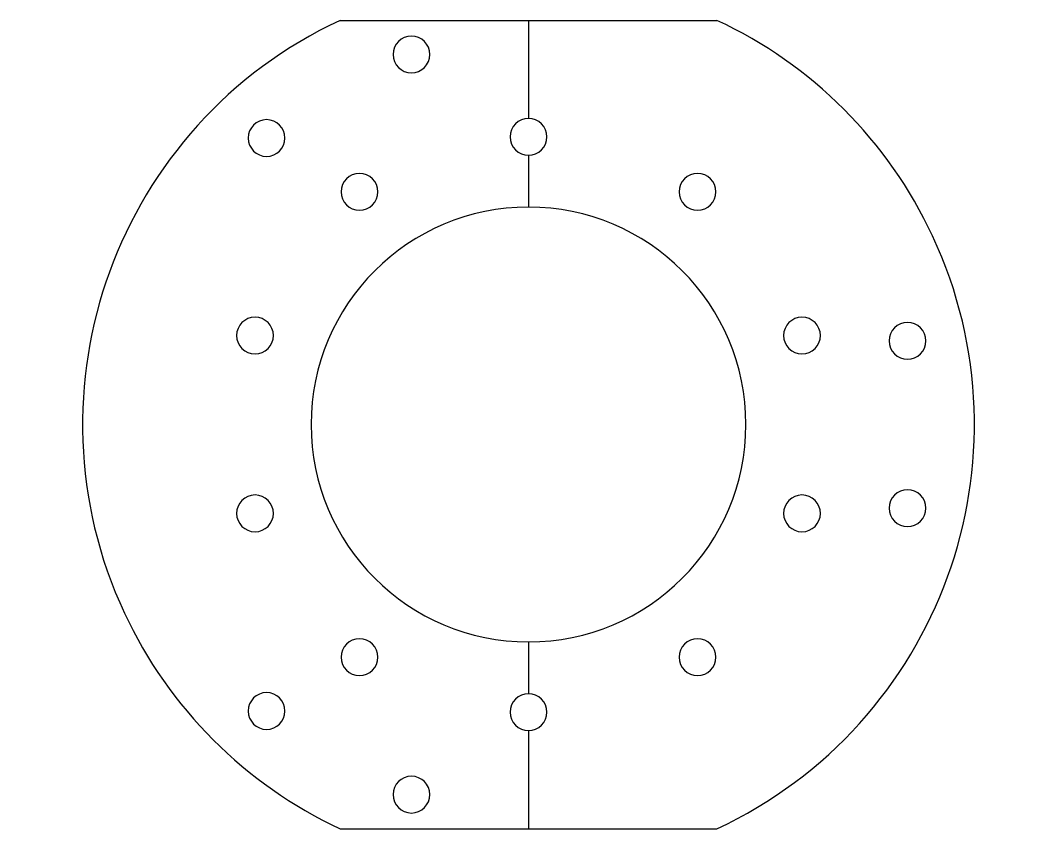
# Model space of a CAD drawing. Header units: inches. Extents: x 119 to 301, y 90 to 235.
import ezdxf

# ---------------------------------------------------------------- set-up
doc = ezdxf.new("R2010")
doc.units = ezdxf.units.IN
doc.header["$MEASUREMENT"] = 0

# ---------------------------------------------------------------- blocks, each defined once
blk = doc.blocks.new('block 3')
at = {"color": 7, "lineweight": 25, "true_color": 0xffffff}
blk.add_lwpolyline([(210, 235.23), (210, 217.63)], dxfattribs=at)
blk = doc.blocks.new('block 4')
at = {"color": 7, "lineweight": 25, "true_color": 0xffffff}
blk.add_lwpolyline([(176.18, 235.23), (210, 235.23)], dxfattribs=at)
blk = doc.blocks.new('block 5')
at = {"color": 7, "lineweight": 25, "true_color": 0xffffff}
blk.add_open_spline([(176.18, 235.23), (136.14, 216.56), (118.82, 168.95), (137.5, 128.91), (145.45, 111.88), (159.14, 98.18), (176.18, 90.23)], degree=3, knots=[0, 0, 0, 0, 1, 1, 1, 2, 2, 2, 2], dxfattribs=at)
blk = doc.blocks.new('block 6')
at = {"color": 7, "lineweight": 25, "true_color": 0xffffff}
blk.add_lwpolyline([(176.18, 90.23), (210, 90.23)], dxfattribs=at)
blk = doc.blocks.new('block 7')
at = {"color": 7, "lineweight": 25, "true_color": 0xffffff}
blk.add_lwpolyline([(210, 107.83), (210, 90.23)], dxfattribs=at)
blk = doc.blocks.new('block 8')
at = {"color": 7, "lineweight": 25, "true_color": 0xffffff}
blk.add_open_spline([(210, 114.43), (208.18, 114.43), (206.7, 112.96), (206.7, 111.13), (206.7, 109.31), (208.18, 107.83), (210, 107.83)], degree=3, knots=[0, 0, 0, 0, 1, 1, 1, 2, 2, 2, 2], dxfattribs=at)
blk = doc.blocks.new('block 9')
at = {"color": 7, "lineweight": 25, "true_color": 0xffffff}
blk.add_open_spline([(210, 201.73), (188.46, 201.73), (171, 184.27), (171, 162.73), (171, 141.19), (188.46, 123.73), (210, 123.73)], degree=3, knots=[0, 0, 0, 0, 1, 1, 1, 2, 2, 2, 2], dxfattribs=at)
blk = doc.blocks.new('block 10')
at = {"color": 7, "lineweight": 25, "true_color": 0xffffff}
blk.add_lwpolyline([(210, 211.03), (210, 201.73)], dxfattribs=at)
blk = doc.blocks.new('block 11')
at = {"color": 7, "lineweight": 25, "true_color": 0xffffff}
blk.add_open_spline([(210, 217.63), (208.18, 217.63), (206.7, 216.16), (206.7, 214.33), (206.7, 212.51), (208.18, 211.03), (210, 211.03)], degree=3, knots=[0, 0, 0, 0, 1, 1, 1, 2, 2, 2, 2], dxfattribs=at)
blk = doc.blocks.new('block 12')
at = {"color": 7, "lineweight": 25, "true_color": 0xffffff}
blk.add_open_spline([(159.71, 214.12), (159.71, 215.95), (161.19, 217.42), (163.01, 217.42), (164.83, 217.42), (166.31, 215.95), (166.31, 214.12), (166.31, 212.3), (164.83, 210.82), (163.01, 210.82), (161.19, 210.82), (159.71, 212.3), (159.71, 214.12), (159.71, 214.12), (159.71, 214.12), (159.71, 214.12)], degree=3, knots=[0, 0, 0, 0, 1, 1, 1, 2, 2, 2, 3, 3, 3, 4, 4, 4, 5, 5, 5, 5], dxfattribs=at)
blk = doc.blocks.new('block 13')
at = {"color": 7, "lineweight": 25, "true_color": 0xffffff}
blk.add_open_spline([(185.69, 229.12), (185.69, 230.95), (187.17, 232.42), (188.99, 232.42), (190.81, 232.42), (192.29, 230.95), (192.29, 229.12), (192.29, 227.3), (190.81, 225.82), (188.99, 225.82), (187.17, 225.82), (185.69, 227.3), (185.69, 229.12), (185.69, 229.12), (185.69, 229.12), (185.69, 229.12)], degree=3, knots=[0, 0, 0, 0, 1, 1, 1, 2, 2, 2, 3, 3, 3, 4, 4, 4, 5, 5, 5, 5], dxfattribs=at)
blk = doc.blocks.new('block 14')
at = {"color": 7, "lineweight": 25, "true_color": 0xffffff}
blk.add_open_spline([(185.69, 96.34), (185.69, 98.17), (187.17, 99.64), (188.99, 99.64), (190.81, 99.64), (192.29, 98.17), (192.29, 96.34), (192.29, 94.52), (190.81, 93.04), (188.99, 93.04), (187.17, 93.04), (185.69, 94.52), (185.69, 96.34), (185.69, 96.34), (185.69, 96.34), (185.69, 96.34)], degree=3, knots=[0, 0, 0, 0, 1, 1, 1, 2, 2, 2, 3, 3, 3, 4, 4, 4, 5, 5, 5, 5], dxfattribs=at)
blk = doc.blocks.new('block 15')
at = {"color": 7, "lineweight": 25, "true_color": 0xffffff}
blk.add_open_spline([(159.71, 111.34), (159.71, 113.17), (161.19, 114.64), (163.01, 114.64), (164.83, 114.64), (166.31, 113.17), (166.31, 111.34), (166.31, 109.52), (164.83, 108.04), (163.01, 108.04), (161.19, 108.04), (159.71, 109.52), (159.71, 111.34), (159.71, 111.34), (159.71, 111.34), (159.71, 111.34)], degree=3, knots=[0, 0, 0, 0, 1, 1, 1, 2, 2, 2, 3, 3, 3, 4, 4, 4, 5, 5, 5, 5], dxfattribs=at)
blk = doc.blocks.new('block 16')
at = {"color": 7, "lineweight": 25, "true_color": 0xffffff}
blk.add_open_spline([(176.37, 120.99), (176.37, 122.81), (177.85, 124.29), (179.67, 124.29), (181.49, 124.29), (182.97, 122.81), (182.97, 120.99), (182.97, 119.17), (181.49, 117.69), (179.67, 117.69), (177.85, 117.69), (176.37, 119.17), (176.37, 120.99), (176.37, 120.99), (176.37, 120.99), (176.37, 120.99)], degree=3, knots=[0, 0, 0, 0, 1, 1, 1, 2, 2, 2, 3, 3, 3, 4, 4, 4, 5, 5, 5, 5], dxfattribs=at)
blk = doc.blocks.new('block 17')
at = {"color": 7, "lineweight": 25, "true_color": 0xffffff}
blk.add_open_spline([(157.63, 146.79), (157.63, 148.61), (159.1, 150.09), (160.93, 150.09), (162.75, 150.09), (164.23, 148.61), (164.23, 146.79), (164.23, 144.97), (162.75, 143.49), (160.93, 143.49), (159.1, 143.49), (157.63, 144.97), (157.63, 146.79), (157.63, 146.79), (157.63, 146.79), (157.63, 146.79)], degree=3, knots=[0, 0, 0, 0, 1, 1, 1, 2, 2, 2, 3, 3, 3, 4, 4, 4, 5, 5, 5, 5], dxfattribs=at)
blk = doc.blocks.new('block 18')
at = {"color": 7, "lineweight": 25, "true_color": 0xffffff}
blk.add_open_spline([(157.63, 178.68), (157.63, 180.5), (159.1, 181.98), (160.93, 181.98), (162.75, 181.98), (164.23, 180.5), (164.23, 178.68), (164.23, 176.86), (162.75, 175.38), (160.93, 175.38), (159.1, 175.38), (157.63, 176.86), (157.63, 178.68), (157.63, 178.68), (157.63, 178.68), (157.63, 178.68)], degree=3, knots=[0, 0, 0, 0, 1, 1, 1, 2, 2, 2, 3, 3, 3, 4, 4, 4, 5, 5, 5, 5], dxfattribs=at)
blk = doc.blocks.new('block 19')
at = {"color": 7, "lineweight": 25, "true_color": 0xffffff}
blk.add_open_spline([(176.37, 204.48), (176.37, 206.3), (177.85, 207.78), (179.67, 207.78), (181.49, 207.78), (182.97, 206.3), (182.97, 204.48), (182.97, 202.66), (181.49, 201.18), (179.67, 201.18), (177.85, 201.18), (176.37, 202.66), (176.37, 204.48), (176.37, 204.48), (176.37, 204.48), (176.37, 204.48)], degree=3, knots=[0, 0, 0, 0, 1, 1, 1, 2, 2, 2, 3, 3, 3, 4, 4, 4, 5, 5, 5, 5], dxfattribs=at)
blk = doc.blocks.new('block 20')
at = {"color": 7, "lineweight": 25, "true_color": 0xffffff}
blk.add_open_spline([(237.03, 120.99), (237.03, 122.81), (238.51, 124.29), (240.33, 124.29), (242.15, 124.29), (243.63, 122.81), (243.63, 120.99), (243.63, 119.17), (242.15, 117.69), (240.33, 117.69), (238.51, 117.69), (237.03, 119.17), (237.03, 120.99), (237.03, 120.99), (237.03, 120.99), (237.03, 120.99)], degree=3, knots=[0, 0, 0, 0, 1, 1, 1, 2, 2, 2, 3, 3, 3, 4, 4, 4, 5, 5, 5, 5], dxfattribs=at)
blk = doc.blocks.new('block 21')
at = {"color": 7, "lineweight": 25, "true_color": 0xffffff}
blk.add_open_spline([(255.77, 146.79), (255.77, 148.61), (257.25, 150.09), (259.07, 150.09), (260.9, 150.09), (262.37, 148.61), (262.37, 146.79), (262.37, 144.97), (260.9, 143.49), (259.07, 143.49), (257.25, 143.49), (255.77, 144.97), (255.77, 146.79), (255.77, 146.79), (255.77, 146.79), (255.77, 146.79)], degree=3, knots=[0, 0, 0, 0, 1, 1, 1, 2, 2, 2, 3, 3, 3, 4, 4, 4, 5, 5, 5, 5], dxfattribs=at)
blk = doc.blocks.new('block 22')
at = {"color": 7, "lineweight": 25, "true_color": 0xffffff}
blk.add_open_spline([(255.77, 178.68), (255.77, 180.5), (257.25, 181.98), (259.07, 181.98), (260.9, 181.98), (262.37, 180.5), (262.37, 178.68), (262.37, 176.86), (260.9, 175.38), (259.07, 175.38), (257.25, 175.38), (255.77, 176.86), (255.77, 178.68), (255.77, 178.68), (255.77, 178.68), (255.77, 178.68)], degree=3, knots=[0, 0, 0, 0, 1, 1, 1, 2, 2, 2, 3, 3, 3, 4, 4, 4, 5, 5, 5, 5], dxfattribs=at)
blk = doc.blocks.new('block 23')
at = {"color": 7, "lineweight": 25, "true_color": 0xffffff}
blk.add_open_spline([(237.03, 204.48), (237.03, 206.3), (238.51, 207.78), (240.33, 207.78), (242.15, 207.78), (243.63, 206.3), (243.63, 204.48), (243.63, 202.66), (242.15, 201.18), (240.33, 201.18), (238.51, 201.18), (237.03, 202.66), (237.03, 204.48), (237.03, 204.48), (237.03, 204.48), (237.03, 204.48)], degree=3, knots=[0, 0, 0, 0, 1, 1, 1, 2, 2, 2, 3, 3, 3, 4, 4, 4, 5, 5, 5, 5], dxfattribs=at)
blk = doc.blocks.new('block 24')
at = {"color": 7, "lineweight": 25, "true_color": 0xffffff}
blk.add_open_spline([(274.7, 177.73), (274.7, 179.56), (276.18, 181.03), (278, 181.03), (279.82, 181.03), (281.3, 179.56), (281.3, 177.73), (281.3, 175.91), (279.82, 174.43), (278, 174.43), (276.18, 174.43), (274.7, 175.91), (274.7, 177.73), (274.7, 177.73), (274.7, 177.73), (274.7, 177.73)], degree=3, knots=[0, 0, 0, 0, 1, 1, 1, 2, 2, 2, 3, 3, 3, 4, 4, 4, 5, 5, 5, 5], dxfattribs=at)
blk = doc.blocks.new('block 25')
at = {"color": 7, "lineweight": 25, "true_color": 0xffffff}
blk.add_open_spline([(274.7, 147.73), (274.7, 149.56), (276.18, 151.03), (278, 151.03), (279.82, 151.03), (281.3, 149.56), (281.3, 147.73), (281.3, 145.91), (279.82, 144.43), (278, 144.43), (276.18, 144.43), (274.7, 145.91), (274.7, 147.73), (274.7, 147.73), (274.7, 147.73), (274.7, 147.73)], degree=3, knots=[0, 0, 0, 0, 1, 1, 1, 2, 2, 2, 3, 3, 3, 4, 4, 4, 5, 5, 5, 5], dxfattribs=at)
blk = doc.blocks.new('block 26')
at = {"color": 7, "lineweight": 25, "true_color": 0xffffff}
blk.add_lwpolyline([(210, 235.23), (243.82, 235.23)], dxfattribs=at)
blk = doc.blocks.new('block 27')
at = {"color": 7, "lineweight": 25, "true_color": 0xffffff}
blk.add_open_spline([(210, 211.03), (211.82, 211.03), (213.3, 212.51), (213.3, 214.33), (213.3, 216.16), (211.82, 217.63), (210, 217.63)], degree=3, knots=[0, 0, 0, 0, 1, 1, 1, 2, 2, 2, 2], dxfattribs=at)
blk = doc.blocks.new('block 28')
at = {"color": 7, "lineweight": 25, "true_color": 0xffffff}
blk.add_open_spline([(210, 123.73), (231.54, 123.73), (249, 141.19), (249, 162.73), (249, 184.27), (231.54, 201.73), (210, 201.73)], degree=3, knots=[0, 0, 0, 0, 1, 1, 1, 2, 2, 2, 2], dxfattribs=at)
blk = doc.blocks.new('block 29')
at = {"color": 7, "lineweight": 25, "true_color": 0xffffff}
blk.add_lwpolyline([(210, 123.73), (210, 114.43)], dxfattribs=at)
blk = doc.blocks.new('block 30')
at = {"color": 7, "lineweight": 25, "true_color": 0xffffff}
blk.add_open_spline([(210, 107.83), (211.82, 107.83), (213.3, 109.31), (213.3, 111.13), (213.3, 112.96), (211.82, 114.43), (210, 114.43)], degree=3, knots=[0, 0, 0, 0, 1, 1, 1, 2, 2, 2, 2], dxfattribs=at)
blk = doc.blocks.new('block 31')
at = {"color": 7, "lineweight": 25, "true_color": 0xffffff}
blk.add_lwpolyline([(210, 90.23), (243.82, 90.23)], dxfattribs=at)
blk = doc.blocks.new('block 32')
at = {"color": 7, "lineweight": 25, "true_color": 0xffffff}
blk.add_open_spline([(243.82, 90.23), (283.86, 108.91), (301.18, 156.51), (282.5, 196.55), (274.55, 213.59), (260.86, 227.29), (243.82, 235.23)], degree=3, knots=[0, 0, 0, 0, 1, 1, 1, 2, 2, 2, 2], dxfattribs=at)
blk = doc.blocks.new('block 2')
for name in ['block 5', 'block 4', 'block 3', 'block 26', 'block 32', 'block 13', 'block 12', 'block 11', 'block 27', 'block 10', 'block 19', 'block 23', 'block 9', 'block 28', 'block 18', 'block 22', 'block 24', 'block 17', 'block 21', 'block 25', 'block 16', 'block 20', 'block 29', 'block 15', 'block 8', 'block 30', 'block 7', 'block 14', 'block 6', 'block 31']:
    blk.add_blockref(name, (0, 0))

msp = doc.modelspace()

# ---------------------------------------------------------------- block references
msp.add_blockref('block 2', (0, 0))

doc.saveas('drawing.dxf')
